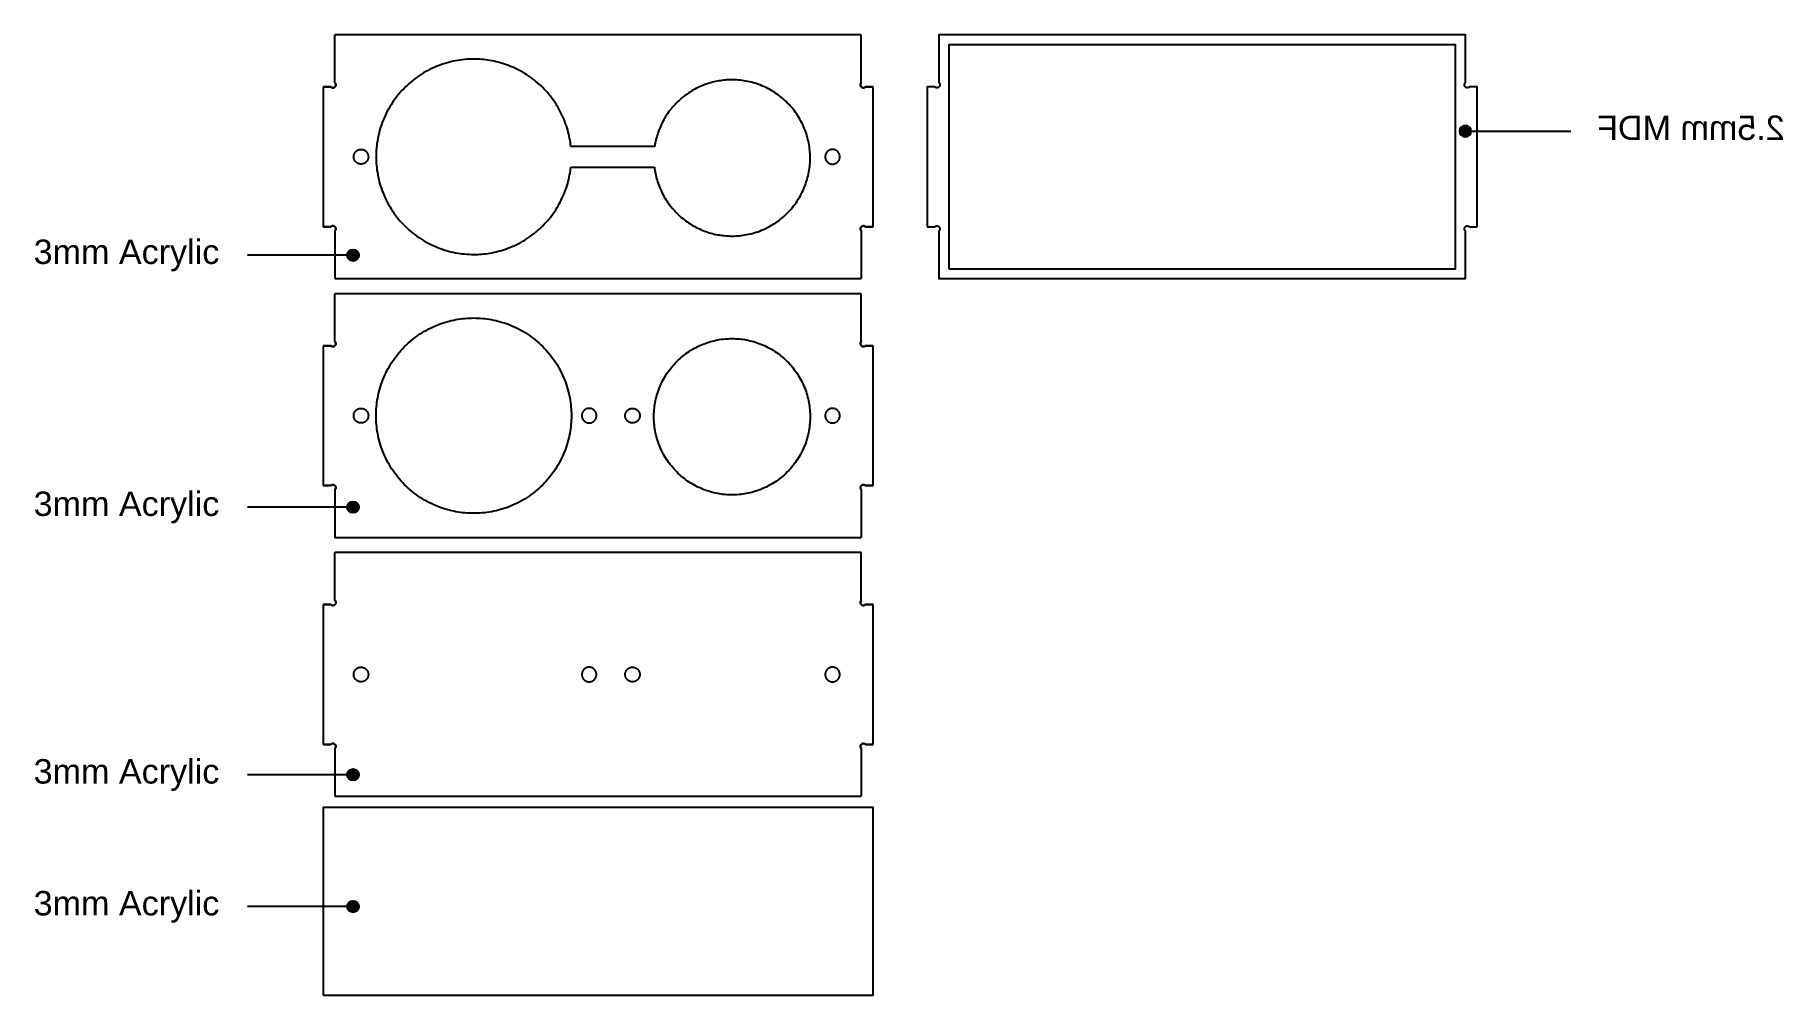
# Model space of a CAD drawing. Header units: millimetres. Extents: x 8397 to 10187, y -468 to 515.
import ezdxf

# ---------------------------------------------------------------- set-up
doc = ezdxf.new("R2010")
doc.units = ezdxf.units.MM
for name, color, linetype, true_color in [('Default', 7, 'Continuous', 0x000000), ('Pocking', 5, 'Continuous', 0x0000ff), ('Text', 252, 'Continuous', 0x696969)]:
    doc.layers.add(name, color=color, linetype=linetype, true_color=true_color)
doc.styles.add('Millimeter Small', font='')
doc.styles.get('Millimeter Small').set_extended_font_data('Arial')

msp = doc.modelspace()

# ---------------------------------------------------------------- hatches: boundary and pattern name
at = {"layer": 'Text'}
for points in [[(9862, 422.9), (9861.9, 422.9), (9861.7, 422.9), (9861.6, 422.9), (9861.5, 422.9), (9861.3, 422.9), (9861.2, 422.9), (9861.1, 422.8), (9860.9, 422.8), (9860.8, 422.8), (9860.6, 422.8), (9860.5, 422.7), (9860.4, 422.7), (9860.2, 422.6), (9860.1, 422.6), (9859.9, 422.5), (9859.8, 422.5), (9859.7, 422.4), (9859.5, 422.4), (9859.4, 422.3), (9859.3, 422.2), (9859.1, 422.2), (9859, 422.1), (9858.9, 422), (9858.7, 421.9), (9858.6, 421.9), (9858.5, 421.8), (9858.4, 421.7), (9858.2, 421.6), (9858.1, 421.5), (9858, 421.4), (9857.9, 421.3), (9857.8, 421.2), (9857.7, 421.1), (9857.6, 420.9), (9857.5, 420.8), (9857.4, 420.7), (9857.3, 420.6), (9857.2, 420.5), (9857.1, 420.3), (9857, 420.2), (9856.9, 420.1), (9856.9, 420), (9856.8, 419.8), (9856.7, 419.7), (9856.6, 419.6), (9856.6, 419.4), (9856.5, 419.3), (9856.5, 419.1), (9856.4, 419), (9856.4, 418.9), (9856.3, 418.7), (9856.3, 418.6), (9856.2, 418.5), (9856.2, 418.3), (9856.2, 418.2), (9856.1, 418), (9856.1, 417.9), (9856.1, 417.8), (9856.1, 417.6), (9856.1, 417.5), (9856.1, 417.4), (9856.1, 417.2), (9856, 417.1), (9856, 417), (9856, 416.8), (9856.1, 416.7), (9856.1, 416.6), (9856.1, 416.4), (9856.1, 416.3), (9856.1, 416.1), (9856.1, 416), (9856.1, 415.9), (9856.2, 415.7), (9856.2, 415.6), (9856.2, 415.5), (9856.3, 415.3), (9856.3, 415.2), (9856.4, 415), (9856.4, 414.9), (9856.5, 414.8), (9856.5, 414.6), (9856.6, 414.5), (9856.6, 414.4), (9856.7, 414.2), (9856.8, 414.1), (9856.9, 414), (9856.9, 413.8), (9857, 413.7), (9857.1, 413.6), (9857.2, 413.4), (9857.3, 413.3), (9857.4, 413.2), (9857.5, 413.1), (9857.6, 413), (9857.7, 412.9), (9857.8, 412.7), (9857.9, 412.6), (9858, 412.5), (9858.1, 412.4), (9858.2, 412.3), (9858.4, 412.2), (9858.5, 412.1), (9858.6, 412.1), (9858.7, 412), (9858.9, 411.9), (9859, 411.8), (9859.1, 411.7), (9859.3, 411.7), (9859.4, 411.6), (9859.5, 411.5), (9859.7, 411.5), (9859.8, 411.4), (9859.9, 411.4), (9860.1, 411.3), (9860.2, 411.3), (9860.4, 411.2), (9860.5, 411.2), (9860.6, 411.2), (9860.8, 411.1), (9860.9, 411.1), (9861.1, 411.1), (9861.2, 411.1), (9861.3, 411), (9861.5, 411), (9861.6, 411), (9861.7, 411), (9861.9, 411), (9862, 411), (9862.1, 411), (9862.3, 411), (9862.4, 411), (9862.5, 411), (9862.7, 411), (9862.8, 411.1), (9862.9, 411.1), (9863.1, 411.1), (9863.2, 411.1), (9863.4, 411.2), (9863.5, 411.2), (9863.6, 411.2), (9863.8, 411.3), (9863.9, 411.3), (9864.1, 411.4), (9864.2, 411.4), (9864.3, 411.5), (9864.5, 411.5), (9864.6, 411.6), (9864.7, 411.7), (9864.9, 411.7), (9865, 411.8), (9865.1, 411.9), (9865.3, 412), (9865.4, 412.1), (9865.5, 412.1), (9865.6, 412.2), (9865.8, 412.3), (9865.9, 412.4), (9866, 412.5), (9866.1, 412.6), (9866.2, 412.7), (9866.3, 412.9), (9866.4, 413), (9866.5, 413.1), (9866.6, 413.2), (9866.7, 413.3), (9866.8, 413.4), (9866.9, 413.6), (9867, 413.7), (9867.1, 413.8), (9867.1, 414), (9867.2, 414.1), (9867.3, 414.2), (9867.4, 414.4), (9867.4, 414.5), (9867.5, 414.6), (9867.5, 414.8), (9867.6, 414.9), (9867.6, 415), (9867.7, 415.2), (9867.7, 415.3), (9867.8, 415.5), (9867.8, 415.6), (9867.8, 415.7), (9867.9, 415.9), (9867.9, 416), (9867.9, 416.1), (9867.9, 416.3), (9867.9, 416.4), (9867.9, 416.6), (9867.9, 416.7), (9868, 416.8), (9868, 417), (9868, 417.1), (9867.9, 417.2), (9867.9, 417.4), (9867.9, 417.5), (9867.9, 417.6), (9867.9, 417.8), (9867.9, 417.9), (9867.9, 418), (9867.8, 418.2), (9867.8, 418.3), (9867.8, 418.5), (9867.7, 418.6), (9867.7, 418.7), (9867.6, 418.9), (9867.6, 419), (9867.5, 419.1), (9867.5, 419.3), (9867.4, 419.4), (9867.4, 419.6), (9867.3, 419.7), (9867.2, 419.8), (9867.1, 420), (9867.1, 420.1), (9867, 420.2), (9866.9, 420.3), (9866.8, 420.5), (9866.7, 420.6), (9866.6, 420.7), (9866.5, 420.8), (9866.4, 420.9), (9866.3, 421.1), (9866.2, 421.2), (9866.1, 421.3), (9866, 421.4), (9865.9, 421.5), (9865.8, 421.6), (9865.6, 421.7), (9865.5, 421.8), (9865.4, 421.9), (9865.3, 421.9), (9865.1, 422), (9865, 422.1), (9864.9, 422.2), (9864.7, 422.2), (9864.6, 422.3), (9864.5, 422.4), (9864.3, 422.4), (9864.2, 422.5), (9864.1, 422.5), (9863.9, 422.6), (9863.8, 422.6), (9863.6, 422.7), (9863.5, 422.7), (9863.4, 422.8), (9863.2, 422.8), (9863.1, 422.8), (9862.9, 422.8), (9862.8, 422.9), (9862.7, 422.9), (9862.5, 422.9), (9862.4, 422.9), (9862.3, 422.9), (9862.1, 422.9)], [(8723, 296), (8722.9, 296), (8722.8, 295.9), (8722.6, 295.9), (8722.5, 295.9), (8722.4, 295.9), (8722.2, 295.9), (8722.1, 295.9), (8722, 295.9), (8721.8, 295.8), (8721.7, 295.8), (8721.5, 295.8), (8721.4, 295.7), (8721.3, 295.7), (8721.1, 295.6), (8721, 295.6), (8720.9, 295.5), (8720.7, 295.5), (8720.6, 295.4), (8720.4, 295.4), (8720.3, 295.3), (8720.2, 295.2), (8720, 295.1), (8719.9, 295.1), (8719.8, 295), (8719.7, 294.9), (8719.5, 294.8), (8719.4, 294.7), (8719.3, 294.6), (8719.2, 294.5), (8719.1, 294.4), (8718.9, 294.3), (8718.8, 294.2), (8718.7, 294.1), (8718.6, 294), (8718.5, 293.9), (8718.4, 293.8), (8718.3, 293.6), (8718.2, 293.5), (8718.1, 293.4), (8718.1, 293.3), (8718, 293.1), (8717.9, 293), (8717.8, 292.9), (8717.8, 292.7), (8717.7, 292.6), (8717.6, 292.5), (8717.6, 292.3), (8717.5, 292.2), (8717.5, 292.1), (8717.4, 291.9), (8717.4, 291.8), (8717.3, 291.6), (8717.3, 291.5), (8717.2, 291.4), (8717.2, 291.2), (8717.2, 291.1), (8717.2, 290.9), (8717.1, 290.8), (8717.1, 290.7), (8717.1, 290.5), (8717.1, 290.4), (8717.1, 290.3), (8717.1, 290.1), (8717.1, 290), (8717.1, 289.9), (8717.1, 289.7), (8717.1, 289.6), (8717.1, 289.5), (8717.1, 289.3), (8717.1, 289.2), (8717.2, 289.1), (8717.2, 288.9), (8717.2, 288.8), (8717.2, 288.6), (8717.3, 288.5), (8717.3, 288.4), (8717.4, 288.2), (8717.4, 288.1), (8717.5, 287.9), (8717.5, 287.8), (8717.6, 287.7), (8717.6, 287.5), (8717.7, 287.4), (8717.8, 287.3), (8717.8, 287.1), (8717.9, 287), (8718, 286.9), (8718.1, 286.7), (8718.1, 286.6), (8718.2, 286.5), (8718.3, 286.4), (8718.4, 286.2), (8718.5, 286.1), (8718.6, 286), (8718.7, 285.9), (8718.8, 285.8), (8718.9, 285.7), (8719.1, 285.6), (8719.2, 285.5), (8719.3, 285.4), (8719.4, 285.3), (8719.5, 285.2), (8719.7, 285.1), (8719.8, 285), (8719.9, 284.9), (8720, 284.9), (8720.2, 284.8), (8720.3, 284.7), (8720.4, 284.6), (8720.6, 284.6), (8720.7, 284.5), (8720.9, 284.5), (8721, 284.4), (8721.1, 284.4), (8721.3, 284.3), (8721.4, 284.3), (8721.5, 284.2), (8721.7, 284.2), (8721.8, 284.2), (8722, 284.1), (8722.1, 284.1), (8722.2, 284.1), (8722.4, 284.1), (8722.5, 284.1), (8722.6, 284.1), (8722.8, 284.1), (8722.9, 284), (8723, 284), (8723.2, 284), (8723.3, 284.1), (8723.4, 284.1), (8723.6, 284.1), (8723.7, 284.1), (8723.9, 284.1), (8724, 284.1), (8724.1, 284.1), (8724.3, 284.2), (8724.4, 284.2), (8724.5, 284.2), (8724.7, 284.3), (8724.8, 284.3), (8725, 284.4), (8725.1, 284.4), (8725.2, 284.5), (8725.4, 284.5), (8725.5, 284.6), (8725.6, 284.6), (8725.8, 284.7), (8725.9, 284.8), (8726, 284.9), (8726.2, 284.9), (8726.3, 285), (8726.4, 285.1), (8726.6, 285.2), (8726.7, 285.3), (8726.8, 285.4), (8726.9, 285.5), (8727, 285.6), (8727.1, 285.7), (8727.3, 285.8), (8727.4, 285.9), (8727.5, 286), (8727.6, 286.1), (8727.7, 286.2), (8727.8, 286.4), (8727.9, 286.5), (8727.9, 286.6), (8728, 286.7), (8728.1, 286.9), (8728.2, 287), (8728.3, 287.1), (8728.3, 287.3), (8728.4, 287.4), (8728.5, 287.5), (8728.5, 287.7), (8728.6, 287.8), (8728.6, 287.9), (8728.7, 288.1), (8728.7, 288.2), (8728.8, 288.4), (8728.8, 288.5), (8728.8, 288.6), (8728.9, 288.8), (8728.9, 288.9), (8728.9, 289.1), (8728.9, 289.2), (8729, 289.3), (8729, 289.5), (8729, 289.6), (8729, 289.7), (8729, 289.9), (8729, 290), (8729, 290.1), (8729, 290.3), (8729, 290.4), (8729, 290.5), (8729, 290.7), (8728.9, 290.8), (8728.9, 290.9), (8728.9, 291.1), (8728.9, 291.2), (8728.8, 291.4), (8728.8, 291.5), (8728.8, 291.6), (8728.7, 291.8), (8728.7, 291.9), (8728.6, 292.1), (8728.6, 292.2), (8728.5, 292.3), (8728.5, 292.5), (8728.4, 292.6), (8728.3, 292.7), (8728.3, 292.9), (8728.2, 293), (8728.1, 293.1), (8728, 293.3), (8727.9, 293.4), (8727.9, 293.5), (8727.8, 293.6), (8727.7, 293.8), (8727.6, 293.9), (8727.5, 294), (8727.4, 294.1), (8727.3, 294.2), (8727.1, 294.3), (8727, 294.4), (8726.9, 294.5), (8726.8, 294.6), (8726.7, 294.7), (8726.6, 294.8), (8726.4, 294.9), (8726.3, 295), (8726.2, 295.1), (8726, 295.1), (8725.9, 295.2), (8725.8, 295.3), (8725.6, 295.4), (8725.5, 295.4), (8725.4, 295.5), (8725.2, 295.5), (8725.1, 295.6), (8725, 295.6), (8724.8, 295.7), (8724.7, 295.7), (8724.5, 295.8), (8724.4, 295.8), (8724.3, 295.8), (8724.1, 295.9), (8724, 295.9), (8723.9, 295.9), (8723.7, 295.9), (8723.6, 295.9), (8723.4, 295.9), (8723.3, 295.9), (8723.2, 296)], [(8723, 38), (8722.9, 38), (8722.8, 37.9), (8722.6, 37.9), (8722.5, 37.9), (8722.4, 37.9), (8722.2, 37.9), (8722.1, 37.9), (8722, 37.9), (8721.8, 37.8), (8721.7, 37.8), (8721.5, 37.8), (8721.4, 37.7), (8721.3, 37.7), (8721.1, 37.6), (8721, 37.6), (8720.9, 37.5), (8720.7, 37.5), (8720.6, 37.4), (8720.4, 37.4), (8720.3, 37.3), (8720.2, 37.2), (8720, 37.1), (8719.9, 37.1), (8719.8, 37), (8719.7, 36.9), (8719.5, 36.8), (8719.4, 36.7), (8719.3, 36.6), (8719.2, 36.5), (8719.1, 36.4), (8718.9, 36.3), (8718.8, 36.2), (8718.7, 36.1), (8718.6, 36), (8718.5, 35.9), (8718.4, 35.8), (8718.3, 35.6), (8718.2, 35.5), (8718.1, 35.4), (8718.1, 35.3), (8718, 35.1), (8717.9, 35), (8717.8, 34.9), (8717.8, 34.7), (8717.7, 34.6), (8717.6, 34.5), (8717.6, 34.3), (8717.5, 34.2), (8717.5, 34.1), (8717.4, 33.9), (8717.4, 33.8), (8717.3, 33.6), (8717.3, 33.5), (8717.2, 33.4), (8717.2, 33.2), (8717.2, 33.1), (8717.2, 32.9), (8717.1, 32.8), (8717.1, 32.7), (8717.1, 32.5), (8717.1, 32.4), (8717.1, 32.3), (8717.1, 32.1), (8717.1, 32), (8717.1, 31.9), (8717.1, 31.7), (8717.1, 31.6), (8717.1, 31.5), (8717.1, 31.3), (8717.1, 31.2), (8717.2, 31.1), (8717.2, 30.9), (8717.2, 30.8), (8717.2, 30.6), (8717.3, 30.5), (8717.3, 30.4), (8717.4, 30.2), (8717.4, 30.1), (8717.5, 29.9), (8717.5, 29.8), (8717.6, 29.7), (8717.6, 29.5), (8717.7, 29.4), (8717.8, 29.3), (8717.8, 29.1), (8717.9, 29), (8718, 28.9), (8718.1, 28.7), (8718.1, 28.6), (8718.2, 28.5), (8718.3, 28.4), (8718.4, 28.2), (8718.5, 28.1), (8718.6, 28), (8718.7, 27.9), (8718.8, 27.8), (8718.9, 27.7), (8719.1, 27.6), (8719.2, 27.5), (8719.3, 27.4), (8719.4, 27.3), (8719.5, 27.2), (8719.7, 27.1), (8719.8, 27), (8719.9, 26.9), (8720, 26.9), (8720.2, 26.8), (8720.3, 26.7), (8720.4, 26.6), (8720.6, 26.6), (8720.7, 26.5), (8720.9, 26.5), (8721, 26.4), (8721.1, 26.4), (8721.3, 26.3), (8721.4, 26.3), (8721.5, 26.2), (8721.7, 26.2), (8721.8, 26.2), (8722, 26.1), (8722.1, 26.1), (8722.2, 26.1), (8722.4, 26.1), (8722.5, 26.1), (8722.6, 26.1), (8722.8, 26.1), (8722.9, 26), (8723, 26), (8723.2, 26), (8723.3, 26.1), (8723.4, 26.1), (8723.6, 26.1), (8723.7, 26.1), (8723.9, 26.1), (8724, 26.1), (8724.1, 26.1), (8724.3, 26.2), (8724.4, 26.2), (8724.5, 26.2), (8724.7, 26.3), (8724.8, 26.3), (8725, 26.4), (8725.1, 26.4), (8725.2, 26.5), (8725.4, 26.5), (8725.5, 26.6), (8725.6, 26.6), (8725.8, 26.7), (8725.9, 26.8), (8726, 26.9), (8726.2, 26.9), (8726.3, 27), (8726.4, 27.1), (8726.6, 27.2), (8726.7, 27.3), (8726.8, 27.4), (8726.9, 27.5), (8727, 27.6), (8727.1, 27.7), (8727.3, 27.8), (8727.4, 27.9), (8727.5, 28), (8727.6, 28.1), (8727.7, 28.2), (8727.8, 28.4), (8727.9, 28.5), (8727.9, 28.6), (8728, 28.7), (8728.1, 28.9), (8728.2, 29), (8728.3, 29.1), (8728.3, 29.3), (8728.4, 29.4), (8728.5, 29.5), (8728.5, 29.7), (8728.6, 29.8), (8728.6, 29.9), (8728.7, 30.1), (8728.7, 30.2), (8728.8, 30.4), (8728.8, 30.5), (8728.8, 30.6), (8728.9, 30.8), (8728.9, 30.9), (8728.9, 31.1), (8728.9, 31.2), (8729, 31.3), (8729, 31.5), (8729, 31.6), (8729, 31.7), (8729, 31.9), (8729, 32), (8729, 32.1), (8729, 32.3), (8729, 32.4), (8729, 32.5), (8729, 32.7), (8728.9, 32.8), (8728.9, 32.9), (8728.9, 33.1), (8728.9, 33.2), (8728.8, 33.4), (8728.8, 33.5), (8728.8, 33.6), (8728.7, 33.8), (8728.7, 33.9), (8728.6, 34.1), (8728.6, 34.2), (8728.5, 34.3), (8728.5, 34.5), (8728.4, 34.6), (8728.3, 34.7), (8728.3, 34.9), (8728.2, 35), (8728.1, 35.1), (8728, 35.3), (8727.9, 35.4), (8727.9, 35.5), (8727.8, 35.6), (8727.7, 35.8), (8727.6, 35.9), (8727.5, 36), (8727.4, 36.1), (8727.3, 36.2), (8727.1, 36.3), (8727, 36.4), (8726.9, 36.5), (8726.8, 36.6), (8726.7, 36.7), (8726.6, 36.8), (8726.4, 36.9), (8726.3, 37), (8726.2, 37.1), (8726, 37.1), (8725.9, 37.2), (8725.8, 37.3), (8725.6, 37.4), (8725.5, 37.4), (8725.4, 37.5), (8725.2, 37.5), (8725.1, 37.6), (8725, 37.6), (8724.8, 37.7), (8724.7, 37.7), (8724.5, 37.8), (8724.4, 37.8), (8724.3, 37.8), (8724.1, 37.9), (8724, 37.9), (8723.9, 37.9), (8723.7, 37.9), (8723.6, 37.9), (8723.4, 37.9), (8723.3, 37.9), (8723.2, 38)], [(8723, -236), (8722.9, -236), (8722.8, -236.1), (8722.6, -236.1), (8722.5, -236.1), (8722.4, -236.1), (8722.2, -236.1), (8722.1, -236.1), (8722, -236.1), (8721.8, -236.2), (8721.7, -236.2), (8721.5, -236.2), (8721.4, -236.3), (8721.3, -236.3), (8721.1, -236.4), (8721, -236.4), (8720.9, -236.5), (8720.7, -236.5), (8720.6, -236.6), (8720.4, -236.6), (8720.3, -236.7), (8720.2, -236.8), (8720, -236.9), (8719.9, -236.9), (8719.8, -237), (8719.7, -237.1), (8719.5, -237.2), (8719.4, -237.3), (8719.3, -237.4), (8719.2, -237.5), (8719.1, -237.6), (8718.9, -237.7), (8718.8, -237.8), (8718.7, -237.9), (8718.6, -238), (8718.5, -238.1), (8718.4, -238.2), (8718.3, -238.4), (8718.2, -238.5), (8718.1, -238.6), (8718.1, -238.7), (8718, -238.9), (8717.9, -239), (8717.8, -239.1), (8717.8, -239.3), (8717.7, -239.4), (8717.6, -239.5), (8717.6, -239.7), (8717.5, -239.8), (8717.5, -239.9), (8717.4, -240.1), (8717.4, -240.2), (8717.3, -240.4), (8717.3, -240.5), (8717.2, -240.6), (8717.2, -240.8), (8717.2, -240.9), (8717.2, -241.1), (8717.1, -241.2), (8717.1, -241.3), (8717.1, -241.5), (8717.1, -241.6), (8717.1, -241.7), (8717.1, -241.9), (8717.1, -242), (8717.1, -242.1), (8717.1, -242.3), (8717.1, -242.4), (8717.1, -242.5), (8717.1, -242.7), (8717.1, -242.8), (8717.2, -242.9), (8717.2, -243.1), (8717.2, -243.2), (8717.2, -243.4), (8717.3, -243.5), (8717.3, -243.6), (8717.4, -243.8), (8717.4, -243.9), (8717.5, -244.1), (8717.5, -244.2), (8717.6, -244.3), (8717.6, -244.5), (8717.7, -244.6), (8717.8, -244.7), (8717.8, -244.9), (8717.9, -245), (8718, -245.1), (8718.1, -245.3), (8718.1, -245.4), (8718.2, -245.5), (8718.3, -245.6), (8718.4, -245.8), (8718.5, -245.9), (8718.6, -246), (8718.7, -246.1), (8718.8, -246.2), (8718.9, -246.3), (8719.1, -246.4), (8719.2, -246.5), (8719.3, -246.6), (8719.4, -246.7), (8719.5, -246.8), (8719.7, -246.9), (8719.8, -247), (8719.9, -247.1), (8720, -247.1), (8720.2, -247.2), (8720.3, -247.3), (8720.4, -247.4), (8720.6, -247.4), (8720.7, -247.5), (8720.9, -247.5), (8721, -247.6), (8721.1, -247.6), (8721.3, -247.7), (8721.4, -247.7), (8721.5, -247.8), (8721.7, -247.8), (8721.8, -247.8), (8722, -247.9), (8722.1, -247.9), (8722.2, -247.9), (8722.4, -247.9), (8722.5, -247.9), (8722.6, -247.9), (8722.8, -247.9), (8722.9, -248), (8723, -248), (8723.2, -248), (8723.3, -247.9), (8723.4, -247.9), (8723.6, -247.9), (8723.7, -247.9), (8723.9, -247.9), (8724, -247.9), (8724.1, -247.9), (8724.3, -247.8), (8724.4, -247.8), (8724.5, -247.8), (8724.7, -247.7), (8724.8, -247.7), (8725, -247.6), (8725.1, -247.6), (8725.2, -247.5), (8725.4, -247.5), (8725.5, -247.4), (8725.6, -247.4), (8725.8, -247.3), (8725.9, -247.2), (8726, -247.1), (8726.2, -247.1), (8726.3, -247), (8726.4, -246.9), (8726.6, -246.8), (8726.7, -246.7), (8726.8, -246.6), (8726.9, -246.5), (8727, -246.4), (8727.1, -246.3), (8727.3, -246.2), (8727.4, -246.1), (8727.5, -246), (8727.6, -245.9), (8727.7, -245.8), (8727.8, -245.6), (8727.9, -245.5), (8727.9, -245.4), (8728, -245.3), (8728.1, -245.1), (8728.2, -245), (8728.3, -244.9), (8728.3, -244.7), (8728.4, -244.6), (8728.5, -244.5), (8728.5, -244.3), (8728.6, -244.2), (8728.6, -244.1), (8728.7, -243.9), (8728.7, -243.8), (8728.8, -243.6), (8728.8, -243.5), (8728.8, -243.4), (8728.9, -243.2), (8728.9, -243.1), (8728.9, -242.9), (8728.9, -242.8), (8729, -242.7), (8729, -242.5), (8729, -242.4), (8729, -242.3), (8729, -242.1), (8729, -242), (8729, -241.9), (8729, -241.7), (8729, -241.6), (8729, -241.5), (8729, -241.3), (8728.9, -241.2), (8728.9, -241.1), (8728.9, -240.9), (8728.9, -240.8), (8728.8, -240.6), (8728.8, -240.5), (8728.8, -240.4), (8728.7, -240.2), (8728.7, -240.1), (8728.6, -239.9), (8728.6, -239.8), (8728.5, -239.7), (8728.5, -239.5), (8728.4, -239.4), (8728.3, -239.3), (8728.3, -239.1), (8728.2, -239), (8728.1, -238.9), (8728, -238.7), (8727.9, -238.6), (8727.9, -238.5), (8727.8, -238.4), (8727.7, -238.2), (8727.6, -238.1), (8727.5, -238), (8727.4, -237.9), (8727.3, -237.8), (8727.1, -237.7), (8727, -237.6), (8726.9, -237.5), (8726.8, -237.4), (8726.7, -237.3), (8726.6, -237.2), (8726.4, -237.1), (8726.3, -237), (8726.2, -236.9), (8726, -236.9), (8725.9, -236.8), (8725.8, -236.7), (8725.6, -236.6), (8725.5, -236.6), (8725.4, -236.5), (8725.2, -236.5), (8725.1, -236.4), (8725, -236.4), (8724.8, -236.3), (8724.7, -236.3), (8724.5, -236.2), (8724.4, -236.2), (8724.3, -236.2), (8724.1, -236.1), (8724, -236.1), (8723.9, -236.1), (8723.7, -236.1), (8723.6, -236.1), (8723.4, -236.1), (8723.3, -236.1), (8723.2, -236)], [(8723, -371), (8722.9, -371), (8722.8, -371.1), (8722.6, -371.1), (8722.5, -371.1), (8722.4, -371.1), (8722.2, -371.1), (8722.1, -371.1), (8722, -371.1), (8721.8, -371.2), (8721.7, -371.2), (8721.5, -371.2), (8721.4, -371.3), (8721.3, -371.3), (8721.1, -371.4), (8721, -371.4), (8720.9, -371.5), (8720.7, -371.5), (8720.6, -371.6), (8720.4, -371.6), (8720.3, -371.7), (8720.2, -371.8), (8720, -371.9), (8719.9, -371.9), (8719.8, -372), (8719.7, -372.1), (8719.5, -372.2), (8719.4, -372.3), (8719.3, -372.4), (8719.2, -372.5), (8719.1, -372.6), (8718.9, -372.7), (8718.8, -372.8), (8718.7, -372.9), (8718.6, -373), (8718.5, -373.1), (8718.4, -373.2), (8718.3, -373.4), (8718.2, -373.5), (8718.1, -373.6), (8718.1, -373.7), (8718, -373.9), (8717.9, -374), (8717.8, -374.1), (8717.8, -374.3), (8717.7, -374.4), (8717.6, -374.5), (8717.6, -374.7), (8717.5, -374.8), (8717.5, -374.9), (8717.4, -375.1), (8717.4, -375.2), (8717.3, -375.4), (8717.3, -375.5), (8717.2, -375.6), (8717.2, -375.8), (8717.2, -375.9), (8717.2, -376.1), (8717.1, -376.2), (8717.1, -376.3), (8717.1, -376.5), (8717.1, -376.6), (8717.1, -376.7), (8717.1, -376.9), (8717.1, -377), (8717.1, -377.1), (8717.1, -377.3), (8717.1, -377.4), (8717.1, -377.5), (8717.1, -377.7), (8717.1, -377.8), (8717.2, -377.9), (8717.2, -378.1), (8717.2, -378.2), (8717.2, -378.4), (8717.3, -378.5), (8717.3, -378.6), (8717.4, -378.8), (8717.4, -378.9), (8717.5, -379.1), (8717.5, -379.2), (8717.6, -379.3), (8717.6, -379.5), (8717.7, -379.6), (8717.8, -379.7), (8717.8, -379.9), (8717.9, -380), (8718, -380.1), (8718.1, -380.3), (8718.1, -380.4), (8718.2, -380.5), (8718.3, -380.6), (8718.4, -380.8), (8718.5, -380.9), (8718.6, -381), (8718.7, -381.1), (8718.8, -381.2), (8718.9, -381.3), (8719.1, -381.4), (8719.2, -381.5), (8719.3, -381.6), (8719.4, -381.7), (8719.5, -381.8), (8719.7, -381.9), (8719.8, -382), (8719.9, -382.1), (8720, -382.1), (8720.2, -382.2), (8720.3, -382.3), (8720.4, -382.4), (8720.6, -382.4), (8720.7, -382.5), (8720.9, -382.5), (8721, -382.6), (8721.1, -382.6), (8721.3, -382.7), (8721.4, -382.7), (8721.5, -382.8), (8721.7, -382.8), (8721.8, -382.8), (8722, -382.9), (8722.1, -382.9), (8722.2, -382.9), (8722.4, -382.9), (8722.5, -382.9), (8722.6, -382.9), (8722.8, -382.9), (8722.9, -383), (8723, -383), (8723.2, -383), (8723.3, -382.9), (8723.4, -382.9), (8723.6, -382.9), (8723.7, -382.9), (8723.9, -382.9), (8724, -382.9), (8724.1, -382.9), (8724.3, -382.8), (8724.4, -382.8), (8724.5, -382.8), (8724.7, -382.7), (8724.8, -382.7), (8725, -382.6), (8725.1, -382.6), (8725.2, -382.5), (8725.4, -382.5), (8725.5, -382.4), (8725.6, -382.4), (8725.8, -382.3), (8725.9, -382.2), (8726, -382.1), (8726.2, -382.1), (8726.3, -382), (8726.4, -381.9), (8726.6, -381.8), (8726.7, -381.7), (8726.8, -381.6), (8726.9, -381.5), (8727, -381.4), (8727.1, -381.3), (8727.3, -381.2), (8727.4, -381.1), (8727.5, -381), (8727.6, -380.9), (8727.7, -380.8), (8727.8, -380.6), (8727.9, -380.5), (8727.9, -380.4), (8728, -380.3), (8728.1, -380.1), (8728.2, -380), (8728.3, -379.9), (8728.3, -379.7), (8728.4, -379.6), (8728.5, -379.5), (8728.5, -379.3), (8728.6, -379.2), (8728.6, -379.1), (8728.7, -378.9), (8728.7, -378.8), (8728.8, -378.6), (8728.8, -378.5), (8728.8, -378.4), (8728.9, -378.2), (8728.9, -378.1), (8728.9, -377.9), (8728.9, -377.8), (8729, -377.7), (8729, -377.5), (8729, -377.4), (8729, -377.3), (8729, -377.1), (8729, -377), (8729, -376.9), (8729, -376.7), (8729, -376.6), (8729, -376.5), (8729, -376.3), (8728.9, -376.2), (8728.9, -376.1), (8728.9, -375.9), (8728.9, -375.8), (8728.8, -375.6), (8728.8, -375.5), (8728.8, -375.4), (8728.7, -375.2), (8728.7, -375.1), (8728.6, -374.9), (8728.6, -374.8), (8728.5, -374.7), (8728.5, -374.5), (8728.4, -374.4), (8728.3, -374.3), (8728.3, -374.1), (8728.2, -374), (8728.1, -373.9), (8728, -373.7), (8727.9, -373.6), (8727.9, -373.5), (8727.8, -373.4), (8727.7, -373.2), (8727.6, -373.1), (8727.5, -373), (8727.4, -372.9), (8727.3, -372.8), (8727.1, -372.7), (8727, -372.6), (8726.9, -372.5), (8726.8, -372.4), (8726.7, -372.3), (8726.6, -372.2), (8726.4, -372.1), (8726.3, -372), (8726.2, -371.9), (8726, -371.9), (8725.9, -371.8), (8725.8, -371.7), (8725.6, -371.6), (8725.5, -371.6), (8725.4, -371.5), (8725.2, -371.5), (8725.1, -371.4), (8725, -371.4), (8724.8, -371.3), (8724.7, -371.3), (8724.5, -371.2), (8724.4, -371.2), (8724.3, -371.2), (8724.1, -371.1), (8724, -371.1), (8723.9, -371.1), (8723.7, -371.1), (8723.6, -371.1), (8723.4, -371.1), (8723.3, -371.1), (8723.2, -371)]]:
    msp.add_hatch(color=256, dxfattribs=at).paths.add_polyline_path(points, flags=0)

# ---------------------------------------------------------------- linework, layer by layer
at = {"layer": 'Default'}
for p, q in [((8704.5, 466.6), (8704.5, 515.5)), ((9243.5, 466.6), (9243.5, 515.5)), ((8692.5, 462.3), (8700.3, 462.3)), ((8700.3, 462.3), (8692.5, 462.3)), ((9255.5, 462.3), (9247.7, 462.3)), ((9247.7, 462.3), (9255.5, 462.3)), ((8700.2, 319.1), (8692.5, 319.1)), ((8692.5, 319.1), (8700.2, 319.1)), ((8704.5, 314.9), (8704.5, 266)), ((9243.5, 314.9), (9243.5, 266)), ((9247.8, 319.1), (9255.5, 319.1)), ((9255.5, 319.1), (9247.8, 319.1)), ((9311, 319.1), (9318.7, 319.1)), ((9866.3, 319.1), (9874, 319.1)), ((8704.5, 201.6), (8704.5, 250.5)), ((9243.5, 201.6), (9243.5, 250.5)), ((8692.5, 197.3), (8700.3, 197.3)), ((8700.3, 197.3), (8692.5, 197.3)), ((9255.5, 197.3), (9247.7, 197.3)), ((9247.7, 197.3), (9255.5, 197.3)), ((8700.2, 54.1), (8692.5, 54.1)), ((8692.5, 54.1), (8700.2, 54.1)), ((9247.8, 54.1), (9255.5, 54.1)), ((9255.5, 54.1), (9247.8, 54.1)), ((8704.5, 49.9), (8704.5, 1)), ((9243.5, 49.9), (9243.5, 1)), ((8704.5, -63.4), (8704.5, -14.5)), ((9243.5, -63.4), (9243.5, -14.5)), ((8692.5, -67.7), (8700.3, -67.7)), ((8700.3, -67.7), (8692.5, -67.7)), ((9255.5, -67.7), (9247.7, -67.7)), ((9247.7, -67.7), (9255.5, -67.7)), ((8700.2, -210.9), (8692.5, -210.9)), ((8692.5, -210.9), (8700.2, -210.9)), ((9247.8, -210.9), (9255.5, -210.9)), ((9255.5, -210.9), (9247.8, -210.9)), ((8704.5, -215.1), (8704.5, -264)), ((9243.5, -215.1), (9243.5, -264))]:
    msp.add_line(p, q, dxfattribs=at)
for points in [[(9243.5, 515.5), (8704.5, 515.5)], [(9862, 466.6), (9862, 515.5), (9323, 515.5), (9323, 466.6)], [(8692.5, 462.3), (8692.5, 319.1)], [(9255.5, 319.1), (9255.5, 462.3)], [(9318.8, 462.3), (9311, 462.3), (9311, 319.1)], [(9874, 319.1), (9874, 462.3), (9866.2, 462.3)], [(9323, 314.9), (9323, 266), (9862, 266), (9862, 314.9)], [(8704.5, 266), (9243.5, 266)], [(9243.5, 250.5), (8704.5, 250.5)], [(8692.5, 197.3), (8692.5, 54.1)], [(9255.5, 54.1), (9255.5, 197.3)], [(8704.5, 1), (9243.5, 1)], [(9243.5, -14.5), (8704.5, -14.5)], [(8692.5, -67.7), (8692.5, -210.9)], [(9255.5, -210.9), (9255.5, -67.7)], [(8704.5, -264), (9243.5, -264)]]:
    msp.add_lwpolyline(points, dxfattribs=at)
msp.add_lwpolyline([(8692.5, -467.5), (9255.5, -467.5), (9255.5, -275.5), (8692.5, -275.5)], close=True, dxfattribs=at)
for points, knots in [([(8700.3, 462.3), (8702.4, 460.2), (8704.5, 462.3), (8706.6, 464.5), (8704.5, 466.6)], [4423.491371, 4423.491371, 4423.491371, 4428.20376, 4428.20376, 4432.916149, 4432.916149, 4432.916149]), ([(8704.5, 466.6), (8706.6, 464.5), (8704.5, 462.3), (8702.4, 460.2), (8700.3, 462.3)], [4243.6676, 4243.6676, 4243.6676, 4248.379989, 4248.379989, 4253.092378, 4253.092378, 4253.092378]), ([(9247.7, 462.3), (9245.6, 460.2), (9243.5, 462.3), (9241.4, 464.5), (9243.5, 466.6)], [4423.491371, 4423.491371, 4423.491371, 4428.20376, 4428.20376, 4432.916149, 4432.916149, 4432.916149]), ([(9243.5, 466.6), (9241.4, 464.5), (9243.5, 462.3), (9245.6, 460.2), (9247.7, 462.3)], [4243.6676, 4243.6676, 4243.6676, 4248.379989, 4248.379989, 4253.092378, 4253.092378, 4253.092378]), ([(9323, 466.6), (9325.1, 464.5), (9323, 462.3), (9320.9, 460.2), (9318.8, 462.3)], [3038.355536, 3038.355536, 3038.355536, 3043.067925, 3043.067925, 3047.780313, 3047.780313, 3047.780313]), ([(9866.2, 462.3), (9864.1, 460.2), (9862, 462.3), (9859.9, 464.5), (9862, 466.6)], [2392.09868, 2392.09868, 2392.09868, 2396.811069, 2396.811069, 2401.523457, 2401.523457, 2401.523457]), ([(8704.5, 314.9), (8706.6, 317), (8704.5, 319.1), (8702.4, 321.3), (8700.2, 319.1)], [4338.291875, 4338.291875, 4338.291875, 4343.004264, 4343.004264, 4347.716653, 4347.716653, 4347.716653]), ([(8700.2, 319.1), (8702.4, 321.3), (8704.5, 319.1), (8706.6, 317), (8704.5, 314.9)], [4328.867097, 4328.867097, 4328.867097, 4333.579486, 4333.579486, 4338.291875, 4338.291875, 4338.291875]), ([(9243.5, 314.9), (9241.4, 317), (9243.5, 319.1), (9245.6, 321.3), (9247.8, 319.1)], [4338.291875, 4338.291875, 4338.291875, 4343.004264, 4343.004264, 4347.716653, 4347.716653, 4347.716653]), ([(9247.8, 319.1), (9245.6, 321.3), (9243.5, 319.1), (9241.4, 317), (9243.5, 314.9)], [4328.867097, 4328.867097, 4328.867097, 4333.579486, 4333.579486, 4338.291875, 4338.291875, 4338.291875]), ([(9318.7, 319.1), (9320.9, 321.3), (9323, 319.1), (9325.1, 317), (9323, 314.9)], [4363.231371, 4363.231371, 4363.231371, 4367.94376, 4367.94376, 4372.656149, 4372.656149, 4372.656149]), ([(9862, 314.9), (9859.9, 317), (9862, 319.1), (9864.1, 321.3), (9866.3, 319.1)], [5009.488227, 5009.488227, 5009.488227, 5014.200616, 5014.200616, 5018.913005, 5018.913005, 5018.913005]), ([(8700.3, 197.3), (8702.4, 195.2), (8704.5, 197.3), (8706.6, 199.5), (8704.5, 201.6)], [4423.491371, 4423.491371, 4423.491371, 4428.20376, 4428.20376, 4432.916149, 4432.916149, 4432.916149]), ([(8704.5, 201.6), (8706.6, 199.5), (8704.5, 197.3), (8702.4, 195.2), (8700.3, 197.3)], [4243.6676, 4243.6676, 4243.6676, 4248.379989, 4248.379989, 4253.092378, 4253.092378, 4253.092378]), ([(9247.7, 197.3), (9245.6, 195.2), (9243.5, 197.3), (9241.4, 199.5), (9243.5, 201.6)], [4423.491371, 4423.491371, 4423.491371, 4428.20376, 4428.20376, 4432.916149, 4432.916149, 4432.916149]), ([(9243.5, 201.6), (9241.4, 199.5), (9243.5, 197.3), (9245.6, 195.2), (9247.7, 197.3)], [4243.6676, 4243.6676, 4243.6676, 4248.379989, 4248.379989, 4253.092378, 4253.092378, 4253.092378]), ([(8704.5, 49.9), (8706.6, 52), (8704.5, 54.1), (8702.4, 56.3), (8700.2, 54.1)], [4338.291875, 4338.291875, 4338.291875, 4343.004264, 4343.004264, 4347.716653, 4347.716653, 4347.716653]), ([(8700.2, 54.1), (8702.4, 56.3), (8704.5, 54.1), (8706.6, 52), (8704.5, 49.9)], [4328.867097, 4328.867097, 4328.867097, 4333.579486, 4333.579486, 4338.291875, 4338.291875, 4338.291875]), ([(9243.5, 49.9), (9241.4, 52), (9243.5, 54.1), (9245.6, 56.3), (9247.8, 54.1)], [4338.291875, 4338.291875, 4338.291875, 4343.004264, 4343.004264, 4347.716653, 4347.716653, 4347.716653]), ([(9247.8, 54.1), (9245.6, 56.3), (9243.5, 54.1), (9241.4, 52), (9243.5, 49.9)], [4328.867097, 4328.867097, 4328.867097, 4333.579486, 4333.579486, 4338.291875, 4338.291875, 4338.291875]), ([(8700.3, -67.7), (8702.4, -69.8), (8704.5, -67.7), (8706.6, -65.5), (8704.5, -63.4)], [4423.491371, 4423.491371, 4423.491371, 4428.20376, 4428.20376, 4432.916149, 4432.916149, 4432.916149]), ([(8704.5, -63.4), (8706.6, -65.5), (8704.5, -67.7), (8702.4, -69.8), (8700.3, -67.7)], [4243.6676, 4243.6676, 4243.6676, 4248.379989, 4248.379989, 4253.092378, 4253.092378, 4253.092378]), ([(9247.7, -67.7), (9245.6, -69.8), (9243.5, -67.7), (9241.4, -65.5), (9243.5, -63.4)], [4423.491371, 4423.491371, 4423.491371, 4428.20376, 4428.20376, 4432.916149, 4432.916149, 4432.916149]), ([(9243.5, -63.4), (9241.4, -65.5), (9243.5, -67.7), (9245.6, -69.8), (9247.7, -67.7)], [4243.6676, 4243.6676, 4243.6676, 4248.379989, 4248.379989, 4253.092378, 4253.092378, 4253.092378]), ([(8704.5, -215.1), (8706.6, -213), (8704.5, -210.9), (8702.4, -208.7), (8700.2, -210.9)], [4338.291875, 4338.291875, 4338.291875, 4343.004264, 4343.004264, 4347.716653, 4347.716653, 4347.716653]), ([(8700.2, -210.9), (8702.4, -208.7), (8704.5, -210.9), (8706.6, -213), (8704.5, -215.1)], [4328.867097, 4328.867097, 4328.867097, 4333.579486, 4333.579486, 4338.291875, 4338.291875, 4338.291875]), ([(9243.5, -215.1), (9241.4, -213), (9243.5, -210.9), (9245.6, -208.7), (9247.8, -210.9)], [4338.291875, 4338.291875, 4338.291875, 4343.004264, 4343.004264, 4347.716653, 4347.716653, 4347.716653]), ([(9247.8, -210.9), (9245.6, -208.7), (9243.5, -210.9), (9241.4, -213), (9243.5, -215.1)], [4328.867097, 4328.867097, 4328.867097, 4333.579486, 4333.579486, 4338.291875, 4338.291875, 4338.291875])]:
    msp.add_rational_spline(points, [1, 0.707106784912, 1, 0.707106784912, 1], degree=2, knots=knots, dxfattribs=at)
at = {"layer": 'Pocking'}
for p, q in [((9031.9, 401.3), (8946.1, 401.3)), ((8946.1, 380.3), (9031.6, 380.3))]:
    msp.add_line(p, q, dxfattribs=at)
msp.add_lwpolyline([(9333, 276), (9852, 276), (9852, 505.5), (9333, 505.5)], close=True, dxfattribs=at)
for points, weights, knots in [([(8946.1, 401.3), (8936.6, 490.8), (8846.6, 490.8), (8746.6, 490.8), (8746.6, 390.8), (8746.6, 290.8), (8846.6, 290.8), (8936.6, 290.8), (8946.1, 380.3)], [0.960427742218, 0.728447889403, 1, 0.707106781187, 1, 0.707106781187, 1, 0.728447889403, 0.960427742219], [1335.158947, 1335.158947, 1335.158947, 1473.511556, 1473.511556, 1622.737208, 1622.737208, 1771.96286, 1771.96286, 1910.315468, 1910.315468, 1910.315468]), ([(9031.6, 380.3), (9039.9, 309.6), (9111.1, 309.6), (9191.1, 309.6), (9191.1, 389.6), (9191.1, 469.6), (9111.1, 469.6), (9042, 469.6), (9031.9, 401.3)], [0.956564299398, 0.730729946877, 1, 0.707106781187, 1, 0.707106781187, 1, 0.736625150364, 0.946913103177], [679.458011, 679.458011, 679.458011, 816.647938, 816.647938, 965.87359, 965.87359, 1115.099242, 1115.099242, 1249.285632, 1249.285632, 1249.285632]), ([(8731.2, 398.3), (8723.7, 398.3), (8723.7, 390.8), (8723.7, 383.3), (8731.2, 383.3), (8738.7, 383.3), (8738.7, 390.8), (8738.7, 398.3), (8731.2, 398.3)], [1, 0.707106781187, 1, 0.707106781187, 1, 0.707106781187, 1, 0.707106781187, 1], [0, 0, 0, 21.36514, 21.36514, 42.73028, 42.73028, 64.09542, 64.09542, 85.46056, 85.46056, 85.46056]), ([(9214, 398.3), (9221.5, 398.3), (9221.5, 390.8), (9221.5, 383.3), (9214, 383.3), (9206.5, 383.3), (9206.5, 390.8), (9206.5, 398.3), (9214, 398.3)], [1, 0.707106781187, 1, 0.707106781187, 1, 0.707106781187, 1, 0.707106781187, 1], [0, 0, 0, 21.36514, 21.36514, 42.73028, 42.73028, 64.09542, 64.09542, 85.46056, 85.46056, 85.46056]), ([(8846.6, 225.7), (8746.6, 225.7), (8746.6, 125.7), (8746.6, 25.7), (8846.6, 25.7), (8946.6, 25.7), (8946.6, 125.7), (8946.6, 225.7), (8846.6, 225.7)], [1, 0.707106781187, 1, 0.707106781187, 1, 0.707106781187, 1, 0.707106781187, 1], [0, 0, 0, 149.225652, 149.225652, 298.451304, 298.451304, 447.676956, 447.676956, 596.902608, 596.902608, 596.902608]), ([(9111.1, 204.6), (9031.1, 204.6), (9031.1, 124.6), (9031.1, 44.6), (9111.1, 44.6), (9191.1, 44.6), (9191.1, 124.6), (9191.1, 204.6), (9111.1, 204.6)], [1, 0.707106781187, 1, 0.707106781187, 1, 0.707106781187, 1, 0.707106781187, 1], [0, 0, 0, 149.225652, 149.225652, 298.451304, 298.451304, 447.676956, 447.676956, 596.902608, 596.902608, 596.902608]), ([(8731.2, 133.2), (8723.7, 133.2), (8723.7, 125.7), (8723.7, 118.2), (8731.2, 118.2), (8738.7, 118.2), (8738.7, 125.7), (8738.7, 133.2), (8731.2, 133.2)], [1, 0.707106781187, 1, 0.707106781187, 1, 0.707106781187, 1, 0.707106781187, 1], [0, 0, 0, 21.36514, 21.36514, 42.73028, 42.73028, 64.09542, 64.09542, 85.46056, 85.46056, 85.46056]), ([(8964.8, 133.2), (8972.3, 133.2), (8972.3, 125.7), (8972.3, 118.2), (8964.8, 118.2), (8957.3, 118.2), (8957.3, 125.7), (8957.3, 133.2), (8964.8, 133.2)], [1, 0.707106781187, 1, 0.707106781187, 1, 0.707106781187, 1, 0.707106781187, 1], [0, 0, 0, 21.36514, 21.36514, 42.73028, 42.73028, 64.09542, 64.09542, 85.46056, 85.46056, 85.46056]), ([(9009.2, 133.2), (9001.7, 133.2), (9001.7, 125.7), (9001.7, 118.2), (9009.2, 118.2), (9016.7, 118.2), (9016.7, 125.7), (9016.7, 133.2), (9009.2, 133.2)], [1, 0.707106781187, 1, 0.707106781187, 1, 0.707106781187, 1, 0.707106781187, 1], [0, 0, 0, 21.36514, 21.36514, 42.73028, 42.73028, 64.09542, 64.09542, 85.46056, 85.46056, 85.46056]), ([(9214, 133.2), (9221.5, 133.2), (9221.5, 125.7), (9221.5, 118.2), (9214, 118.2), (9206.5, 118.2), (9206.5, 125.7), (9206.5, 133.2), (9214, 133.2)], [1, 0.707106781187, 1, 0.707106781187, 1, 0.707106781187, 1, 0.707106781187, 1], [0, 0, 0, 21.36514, 21.36514, 42.73028, 42.73028, 64.09542, 64.09542, 85.46056, 85.46056, 85.46056]), ([(8731.2, -131.8), (8723.7, -131.8), (8723.7, -139.3), (8723.7, -146.8), (8731.2, -146.8), (8738.7, -146.8), (8738.7, -139.3), (8738.7, -131.8), (8731.2, -131.8)], [1, 0.707106781187, 1, 0.707106781187, 1, 0.707106781187, 1, 0.707106781187, 1], [0, 0, 0, 21.36514, 21.36514, 42.73028, 42.73028, 64.09542, 64.09542, 85.46056, 85.46056, 85.46056]), ([(8964.8, -131.8), (8972.3, -131.8), (8972.3, -139.3), (8972.3, -146.8), (8964.8, -146.8), (8957.3, -146.8), (8957.3, -139.3), (8957.3, -131.8), (8964.8, -131.8)], [1, 0.707106781187, 1, 0.707106781187, 1, 0.707106781187, 1, 0.707106781187, 1], [0, 0, 0, 21.36514, 21.36514, 42.73028, 42.73028, 64.09542, 64.09542, 85.46056, 85.46056, 85.46056]), ([(9009.2, -131.8), (9001.7, -131.8), (9001.7, -139.3), (9001.7, -146.8), (9009.2, -146.8), (9016.7, -146.8), (9016.7, -139.3), (9016.7, -131.8), (9009.2, -131.8)], [1, 0.707106781187, 1, 0.707106781187, 1, 0.707106781187, 1, 0.707106781187, 1], [0, 0, 0, 21.36514, 21.36514, 42.73028, 42.73028, 64.09542, 64.09542, 85.46056, 85.46056, 85.46056]), ([(9214, -131.8), (9221.5, -131.8), (9221.5, -139.3), (9221.5, -146.8), (9214, -146.8), (9206.5, -146.8), (9206.5, -139.3), (9206.5, -131.8), (9214, -131.8)], [1, 0.707106781187, 1, 0.707106781187, 1, 0.707106781187, 1, 0.707106781187, 1], [0, 0, 0, 21.36514, 21.36514, 42.73028, 42.73028, 64.09542, 64.09542, 85.46056, 85.46056, 85.46056])]:
    msp.add_rational_spline(points, weights, degree=2, knots=knots, dxfattribs=at)
at = {"layer": 'Text'}
for p, q in [((9868, 417), (9970, 417)), ((8717.1, 290), (8615, 290)), ((8717.1, 32), (8615, 32)), ((8717.1, -242), (8615, -242)), ((8717.1, -377), (8615, -377))]:
    msp.add_line(p, q, dxfattribs=at)
at = {"layer": 'Text', "extrusion": (0, 0, -1)}
msp.add_circle((-9862, 417), 5.96, dxfattribs=at)
at = {"layer": 'Text'}
for centre in [(8723, 290), (8723, 32), (8723, -242), (8723, -377)]:
    msp.add_circle(centre, 5.96, dxfattribs=at)

# ---------------------------------------------------------------- texts
at = {"layer": 'Text', "extrusion": (0, 0, -1), "insert": (10189, 433), "char_height": 25, "width": 429.076, "attachment_point": 1, "text_direction": (-1, 0, 0), "style": 'Millimeter Small'}
msp.add_mtext('2.5mm MDF', dxfattribs=at)
at = {"layer": 'Text', "char_height": 25, "width": 427.989, "attachment_point": 1, "style": 'Millimeter Small'}
for insert in [(8396, 306), (8396, 48), (8396, -226), (8396, -361)]:
    msp.add_mtext('3mm Acrylic', dxfattribs=dict(at, insert=insert))

doc.saveas('drawing.dxf')
